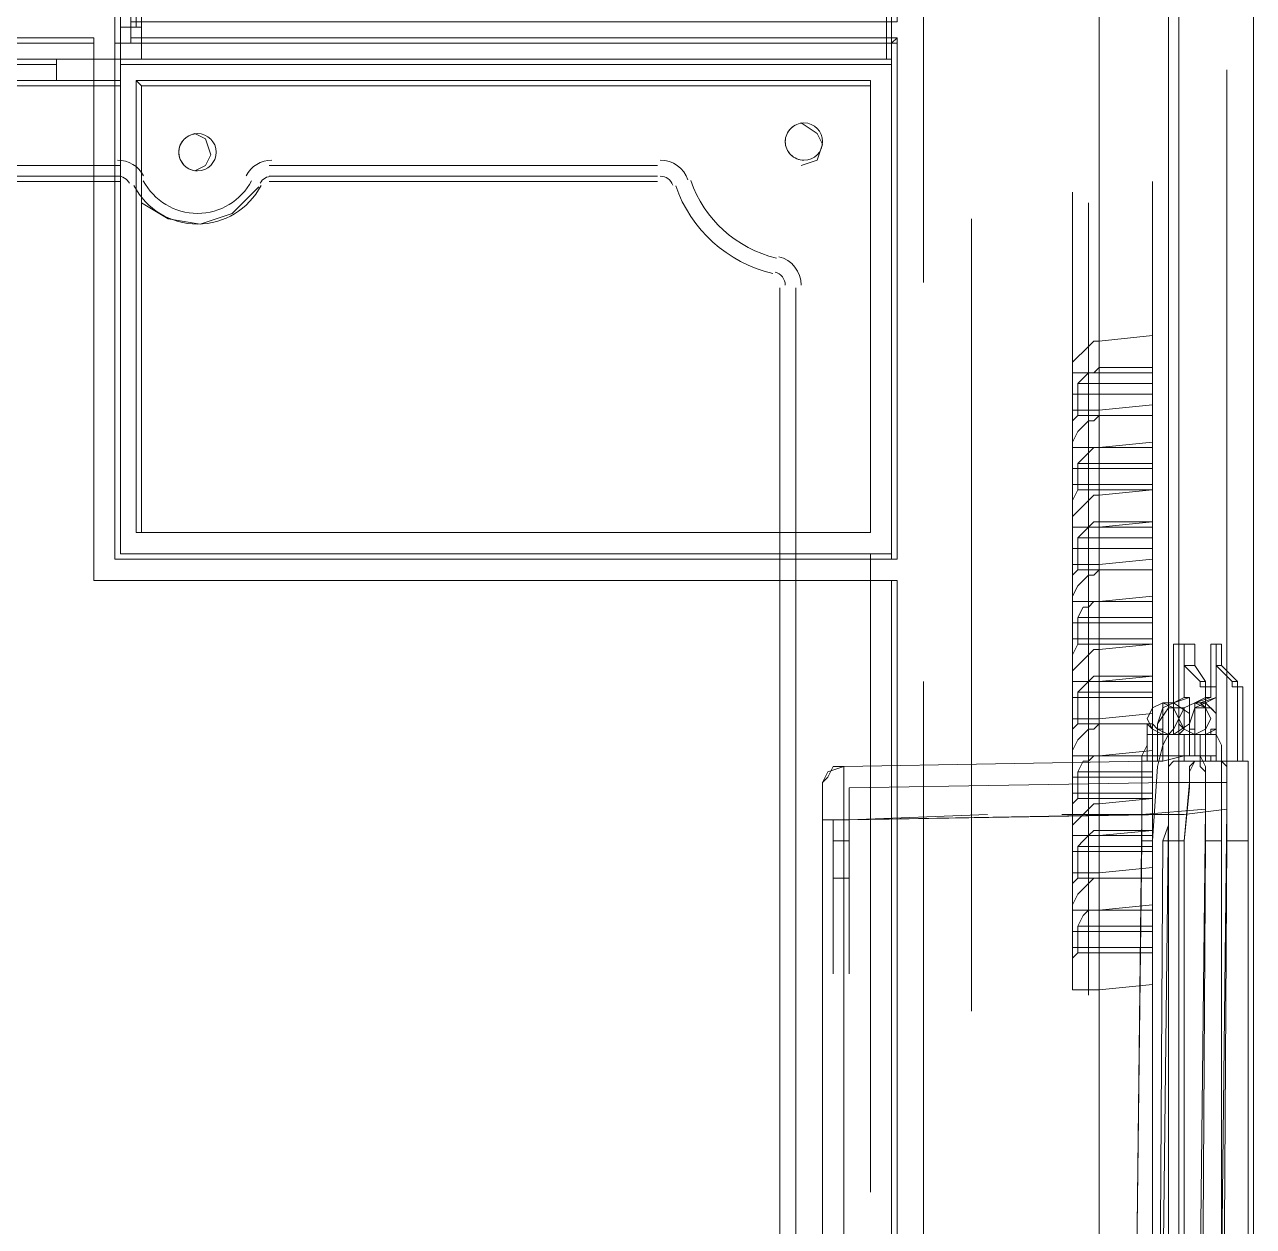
# Model space of a CAD drawing. Header units: millimetres. Extents: x -305 to 1353, y -289 to 1176.
# Drawn here: x 282.31 to 295.29, y 1099.91 to 1112.6 of the extents above; entities that cross this region are included whole.
import ezdxf

# ---------------------------------------------------------------- set-up
doc = ezdxf.new("R2010")
doc.units = ezdxf.units.MM
doc.header["$MEASUREMENT"] = 0
doc.layers.add('PDF_0', color=7, linetype='Continuous')

msp = doc.modelspace()

# ---------------------------------------------------------------- linework, layer by layer
at = {"layer": 'PDF_0', "lineweight": 18}
for points in [[(293.659, 1140.426), (293.659, 1087.638), (293.659, 1087.582), (291.525, 1087.582), (291.525, 1087.638), (291.525, 1089.154), (276.924, 1089.154), (276.924, 1087.694), (276.924, 1087.582), (276.362, 1087.582), (276.362, 1087.694), (276.362, 1093.141)], [(294.613, 1137.955), (294.557, 1137.898), (294.501, 1137.674), (294.501, 1137), (294.501, 1088.986), (294.557, 1088.368), (294.557, 1088.143), (294.613, 1088.087), (295.287, 1088.143), (295.287, 1089.323), (295.287, 1090.333), (295.287, 1090.502), (295.287, 1090.783), (295.287, 1090.895), (295.287, 1090.783), (295.287, 1090.502), (295.287, 1090.67), (295.287, 1090.783)], [(295.287, 1093.703), (295.287, 1137.562), (295.231, 1137.618)], [(294.501, 1137), (294.389, 1137), (294.389, 1088.986), (294.501, 1088.986)], [(283.269, 1115.829), (283.269, 1115.604), (283.269, 1112.684), (283.269, 1112.403), (283.269, 1111.112), (283.269, 1110.999), (283.269, 1110.943), (283.269, 1106.956), (290.289, 1106.956), (290.458, 1106.956), (291.468, 1106.956), (291.525, 1106.956)], [(283.438, 1112.628), (283.438, 1112.684), (283.438, 1112.403), (283.438, 1112.459)], [(276.98, 1112.403), (283.045, 1112.403), (283.045, 1112.459)], [(291.525, 1106.731), (291.468, 1106.731), (290.458, 1106.731), (290.289, 1106.731), (283.045, 1106.731), (283.045, 1110.943), (283.045, 1110.999), (283.045, 1111.112), (283.045, 1112.403)], [(283.438, 1112.403), (283.269, 1112.403), (291.468, 1112.403), (291.525, 1112.459)], [(291.468, 1106.956), (291.468, 1112.403)], [(283.269, 1111.112), (283.269, 1111.112)], [(283.269, 1111.112), (283.269, 1111.112)], [(279.17, 1110.999), (283.045, 1110.999)], [(283.269, 1110.999), (283.269, 1110.999)], [(284.898, 1110.999), (288.997, 1110.999)], [(283.045, 1110.943), (279.17, 1110.943)], [(283.269, 1110.943), (283.269, 1110.943)], [(288.997, 1110.943), (284.898, 1110.943)], [(290.289, 1106.956), (290.289, 1109.82), (290.289, 1106.956)], [(293.659, 1108.528), (294.22, 1108.584), (294.22, 1108.135), (293.659, 1108.135)], [(294.22, 1108.472), (293.659, 1108.472)], [(293.659, 1107.742), (294.22, 1107.742), (294.22, 1107.349), (293.659, 1107.293)], [(294.22, 1107.686), (293.659, 1107.686)], [(293.659, 1106.9), (294.22, 1106.956), (294.22, 1106.507), (293.659, 1106.507)], [(294.22, 1106.844), (293.659, 1106.844)], [(291.468, 1089.435), (291.468, 1106.731)], [(293.659, 1106.114), (294.22, 1106.114), (294.22, 1105.72), (293.659, 1105.664)], [(294.22, 1106.057), (293.659, 1106.057)], [(294.557, 1099.88), (294.557, 1103.98), (294.613, 1104.541), (294.613, 1104.71), (294.669, 1104.822), (294.782, 1104.822), (294.782, 1105.608), (294.894, 1105.608), (294.894, 1104.822), (294.894, 1105.608), (294.782, 1105.608)], [(294.782, 1105.608), (294.782, 1105.608)], [(295.119, 1105.608), (295.119, 1105.608)], [(295.119, 1105.608), (295.175, 1105.608), (295.175, 1104.822), (295.175, 1105.608), (295.119, 1105.608), (295.119, 1104.822), (295.175, 1104.822), (295.231, 1104.822)], [(293.659, 1105.271), (294.22, 1105.327), (294.22, 1104.934), (293.659, 1104.878)], [(294.22, 1105.215), (293.659, 1105.215)], [(295.231, 1103.98), (295.231, 1104.597), (295.231, 1104.766), (295.231, 1104.822), (295.231, 1104.766), (295.231, 1104.597), (295.231, 1103.98), (295.231, 1098.757), (295.231, 1094.657), (295.231, 1094.04), (295.231, 1093.871), (295.231, 1093.815), (294.669, 1093.815), (294.613, 1093.871), (294.613, 1094.04), (294.557, 1094.657), (294.557, 1099.88), (294.557, 1103.98), (294.613, 1104.597), (294.613, 1104.766), (294.669, 1104.822)], [(294.782, 1104.822), (294.894, 1104.822), (295.119, 1104.822)], [(294.95, 1094.657), (295.006, 1103.98), (295.006, 1104.148), (295.006, 1104.317), (295.006, 1104.429), (295.006, 1104.597), (295.006, 1104.71), (295.006, 1104.766), (294.95, 1104.822), (295.006, 1104.766), (295.006, 1104.71), (295.006, 1104.597), (295.006, 1104.429), (295.006, 1104.317), (295.006, 1104.148), (295.006, 1103.98), (295.231, 1103.98), (295.231, 1098.757)], [(294.613, 1104.597), (295.006, 1104.597), (295.006, 1104.541), (295.006, 1104.485), (295.006, 1104.429), (295.006, 1104.373), (295.006, 1104.317), (294.894, 1094.321)], [(293.659, 1104.485), (294.22, 1104.485), (294.22, 1104.092), (293.659, 1104.036)], [(294.22, 1104.429), (293.659, 1104.429)], [(293.659, 1103.643), (294.22, 1103.699), (294.22, 1103.306), (293.659, 1103.25)], [(294.22, 1103.586), (293.659, 1103.586)], [(293.659, 1102.856), (294.22, 1102.856), (294.22, 1102.463), (293.659, 1102.407)], [(294.22, 1102.8), (293.659, 1102.8)]]:
    msp.add_lwpolyline(points, dxfattribs=at)
for points in [[(283.438, 1112.459), (283.438, 1112.628), (291.525, 1112.628), (291.525, 1115.66), (283.438, 1115.66), (283.438, 1115.829), (291.525, 1115.829), (291.525, 1138.685), (283.269, 1138.685), (283.269, 1106.956), (291.525, 1106.956), (291.525, 1112.459)], [(276.924, 1089.379), (291.525, 1089.379), (291.525, 1106.731), (283.045, 1106.731), (283.045, 1112.459), (276.924, 1112.459)], [(283.045, 1111.112), (279.17, 1111.112)], [(288.997, 1111.112), (284.898, 1111.112)], [(290.458, 1106.956), (290.458, 1109.82)], [(290.289, 1091.737), (290.289, 1106.731)], [(290.458, 1091.737), (290.458, 1106.731)], [(295.006, 1104.317), (294.557, 1104.26)]]:
    msp.add_lwpolyline(points, close=True, dxfattribs=at)
at = {"layer": 'PDF_0', "lineweight": 0}
for points in [[(291.805, 1118.243), (291.805, 1109.876)], [(294.22, 1116.446), (294.22, 1116.503), (293.659, 1116.503), (293.659, 1109.258)], [(277.036, 1115.997), (277.036, 1112.235), (283.326, 1112.235), (283.326, 1115.997), (277.036, 1115.997), (276.98, 1116.053), (276.98, 1112.235), (277.036, 1112.179), (277.036, 1102.913)], [(283.55, 1115.66), (283.55, 1116.053), (283.55, 1115.997), (283.55, 1112.235), (291.412, 1112.235), (291.468, 1112.235), (291.468, 1107.012), (291.468, 1112.179), (283.326, 1112.179), (283.326, 1107.012), (290.289, 1107.012), (290.458, 1107.012), (291.244, 1107.012), (291.244, 1100.442)], [(291.468, 1116.053), (283.326, 1116.053), (283.326, 1115.66), (283.55, 1115.66), (283.494, 1115.66), (283.326, 1115.66), (283.326, 1112.572), (283.55, 1112.572), (283.494, 1112.572), (283.326, 1112.572), (283.326, 1112.235)], [(291.412, 1115.997), (291.468, 1116.053), (291.468, 1112.235), (291.468, 1112.179)], [(291.412, 1112.235), (291.412, 1115.997), (283.55, 1115.997)], [(283.494, 1115.66), (283.494, 1112.572)], [(283.326, 1112.01), (283.326, 1112.235), (283.55, 1112.235), (283.55, 1112.572)], [(283.326, 1112.572), (283.326, 1112.572)], [(277.036, 1112.179), (282.652, 1112.179)], [(283.326, 1112.179), (283.326, 1112.235), (282.652, 1112.235), (282.652, 1112.01), (283.326, 1112.01), (283.326, 1111.954)], [(283.326, 1112.235), (283.326, 1112.235)], [(283.55, 1112.235), (283.55, 1112.235)], [(295.006, 1103.755), (295.006, 1112.122)], [(283.326, 1110.999), (283.326, 1111.112), (283.269, 1111.112), (283.045, 1111.112), (283.269, 1111.112), (283.326, 1111.112), (283.326, 1111.954), (277.204, 1111.954), (277.204, 1112.01), (282.652, 1112.01)], [(283.494, 1112.01), (283.494, 1107.237), (291.244, 1107.237), (291.244, 1112.01), (291.244, 1111.954), (283.55, 1111.954), (283.55, 1110.999), (283.55, 1110.943), (283.55, 1110.718), (283.831, 1110.55), (284.168, 1110.494), (284.505, 1110.606), (284.786, 1110.887), (284.505, 1110.606), (284.168, 1110.494), (283.831, 1110.55), (283.55, 1110.718), (283.55, 1107.237)], [(283.55, 1111.954), (283.494, 1112.01), (291.244, 1112.01)], [(291.244, 1111.954), (291.244, 1107.237), (290.458, 1107.237), (290.289, 1107.237), (283.55, 1107.237), (283.494, 1107.237)], [(290.514, 1111.112), (290.682, 1111.168), (290.738, 1111.336), (290.682, 1111.448), (290.514, 1111.561)], [(290.514, 1111.561), (290.514, 1111.561)], [(284.112, 1111.055), (284.224, 1111.112), (284.28, 1111.224), (284.224, 1111.392), (284.112, 1111.448)], [(284.112, 1111.448), (284.112, 1111.448)], [(290.514, 1111.112), (290.514, 1111.112)], [(291.244, 1100.273), (291.244, 1106.731), (291.468, 1106.731), (291.468, 1100.161), (291.468, 1106.731), (291.244, 1106.731), (291.244, 1107.012), (291.468, 1107.012), (283.326, 1107.012), (283.326, 1110.943), (283.326, 1110.999), (283.269, 1110.999), (283.045, 1110.999)], [(283.55, 1110.943), (283.55, 1110.999)], [(284.112, 1111.055), (284.112, 1111.055)], [(283.326, 1110.943), (283.269, 1110.943), (283.045, 1110.943)], [(293.378, 1110.831), (293.378, 1102.463)], [(294.22, 1102.576), (294.22, 1110.943)], [(283.55, 1110.718), (283.55, 1110.718)], [(293.546, 1110.718), (293.546, 1102.351)], [(292.311, 1110.55), (292.311, 1102.183)], [(294.22, 1108.921), (293.378, 1108.921), (293.378, 1109.034), (293.434, 1109.09), (293.49, 1109.146), (293.546, 1109.202), (293.602, 1109.258), (293.659, 1109.258), (294.22, 1109.315), (294.22, 1108.921), (294.22, 1108.697), (294.22, 1108.584)], [(293.378, 1108.921), (293.378, 1108.697)], [(293.434, 1108.472), (293.434, 1108.809), (293.49, 1108.865), (293.546, 1108.921), (293.602, 1108.921), (293.659, 1108.978)], [(294.22, 1108.472), (293.659, 1108.472), (293.659, 1108.978), (294.22, 1108.978)], [(294.22, 1108.809), (293.434, 1108.809)], [(294.22, 1108.697), (293.378, 1108.697), (293.378, 1108.641), (293.378, 1108.528), (293.659, 1108.528)], [(294.22, 1108.191), (293.659, 1108.135), (293.378, 1108.135), (293.378, 1108.248), (293.378, 1108.304), (293.378, 1108.416), (293.434, 1108.472), (293.659, 1108.472), (293.602, 1108.416), (293.546, 1108.416), (293.49, 1108.36), (293.434, 1108.304), (293.378, 1108.191), (293.378, 1108.135), (294.22, 1108.135), (294.22, 1107.911), (293.378, 1107.911), (293.378, 1108.135)], [(293.659, 1107.63), (293.659, 1108.135), (293.602, 1108.135), (293.546, 1108.079), (293.49, 1108.023), (293.434, 1107.967), (294.22, 1107.967)], [(294.22, 1108.135), (294.22, 1108.135)], [(293.434, 1107.686), (293.434, 1107.967)], [(293.378, 1107.911), (293.378, 1107.798), (293.378, 1107.742), (293.659, 1107.742)], [(294.22, 1107.911), (294.22, 1107.742)], [(293.659, 1107.686), (293.434, 1107.686), (293.378, 1107.574), (293.378, 1107.517), (293.378, 1107.405), (293.378, 1107.293), (293.659, 1107.293)], [(294.22, 1107.293), (293.378, 1107.293), (293.378, 1107.405), (293.434, 1107.461), (293.49, 1107.517), (293.546, 1107.574), (293.602, 1107.63), (293.659, 1107.63), (294.22, 1107.686)], [(293.434, 1107.181), (293.49, 1107.237), (293.546, 1107.293), (293.602, 1107.349), (293.659, 1107.349), (293.659, 1106.844), (293.434, 1106.844)], [(293.659, 1107.349), (294.22, 1107.349), (294.22, 1107.293), (294.22, 1107.068), (294.22, 1106.956)], [(290.289, 1107.237), (290.289, 1107.237)], [(290.458, 1107.237), (290.458, 1107.237)], [(291.244, 1107.237), (291.244, 1107.237)], [(293.378, 1107.293), (293.378, 1107.068)], [(293.378, 1106.507), (293.378, 1106.619), (293.378, 1106.675), (293.378, 1106.787), (293.434, 1106.844), (293.434, 1107.181), (294.22, 1107.181)], [(293.659, 1106.9), (293.378, 1106.9), (293.378, 1107.012), (293.378, 1107.068), (294.22, 1107.068)], [(283.326, 1107.012), (283.326, 1107.012)], [(290.289, 1107.012), (290.289, 1107.012)], [(290.458, 1107.012), (290.458, 1107.012)], [(291.468, 1107.012), (291.468, 1107.012)], [(294.22, 1106.844), (293.659, 1106.844), (293.602, 1106.787), (293.546, 1106.787), (293.49, 1106.731), (293.434, 1106.675), (293.378, 1106.563), (293.378, 1106.507), (294.22, 1106.507), (294.22, 1106.282), (294.22, 1106.114)], [(291.244, 1106.731), (291.244, 1106.731)], [(291.468, 1106.731), (291.468, 1106.731)], [(294.22, 1106.563), (293.659, 1106.507), (293.602, 1106.507), (293.546, 1106.45), (293.49, 1106.45), (293.434, 1106.338)], [(294.22, 1106.057), (293.659, 1106.001), (293.659, 1106.507), (293.378, 1106.507), (293.378, 1106.282), (294.22, 1106.282)], [(294.22, 1106.507), (294.22, 1106.507)], [(293.378, 1106.282), (293.378, 1106.17), (293.378, 1106.114), (293.659, 1106.114)], [(294.22, 1106.338), (293.434, 1106.338), (293.434, 1106.057), (293.659, 1106.057)], [(293.659, 1105.664), (293.378, 1105.664), (293.378, 1105.777), (293.378, 1105.889), (293.378, 1105.945), (293.434, 1106.057)], [(294.332, 1104.878), (294.22, 1104.878), (294.501, 1104.878), (294.501, 1105.215), (294.557, 1105.159), (294.669, 1105.103), (294.782, 1105.159), (294.838, 1105.271), (294.782, 1105.384), (294.669, 1105.44), (294.838, 1105.496), (294.838, 1106.057)], [(294.669, 1106.057), (294.557, 1106.057), (294.501, 1106.057), (294.445, 1106.057), (294.445, 1105.44), (294.445, 1105.103), (294.389, 1105.103), (294.332, 1104.99), (294.276, 1104.766), (294.22, 1103.98), (294.22, 1098.757), (294.22, 1094.657), (294.276, 1093.871), (294.332, 1093.647), (294.389, 1093.534), (294.894, 1093.534), (294.95, 1093.647), (294.95, 1093.871), (294.95, 1094.657), (294.95, 1099.88), (294.95, 1103.98)], [(294.613, 1105.496), (294.445, 1105.44), (294.557, 1105.496), (294.557, 1106.057), (294.557, 1105.496), (294.613, 1105.496), (294.613, 1105.327), (294.613, 1105.215), (294.613, 1105.103), (294.782, 1105.103), (294.894, 1105.159), (294.894, 1105.327), (294.838, 1105.384), (294.782, 1105.384), (294.725, 1105.44)], [(294.501, 1106.057), (294.557, 1106.057)], [(294.782, 1105.608), (294.725, 1105.608), (294.782, 1105.608), (294.782, 1105.664), (294.669, 1105.833), (294.669, 1106.057), (294.557, 1106.057), (294.557, 1105.833), (294.669, 1105.833)], [(294.894, 1104.878), (294.613, 1104.878), (294.613, 1105.215), (294.613, 1105.159), (294.669, 1105.159), (294.669, 1105.103), (294.725, 1105.103), (294.782, 1105.103), (294.838, 1105.103), (294.838, 1105.159), (294.894, 1105.159), (294.894, 1105.103), (294.782, 1105.103), (294.782, 1105.384), (294.669, 1105.384), (294.613, 1105.215), (294.669, 1105.384), (294.782, 1105.44), (294.725, 1105.44), (294.894, 1105.496), (294.894, 1106.057), (294.95, 1106.057), (294.95, 1105.833), (295.119, 1105.664), (295.119, 1105.608), (295.062, 1105.608), (295.062, 1105.664), (295.119, 1105.664)], [(294.894, 1105.496), (294.782, 1105.44), (294.894, 1105.327), (294.894, 1105.496), (294.894, 1106.057)], [(294.838, 1106.057), (294.838, 1106.057)], [(294.894, 1105.833), (294.894, 1106.057), (294.95, 1106.057)], [(293.659, 1106.001), (293.602, 1106.001), (293.546, 1105.945), (293.49, 1105.889), (293.434, 1105.833), (293.378, 1105.777), (293.378, 1105.664), (294.22, 1105.664)], [(294.725, 1105.608), (294.725, 1105.664), (294.557, 1105.833)], [(295.062, 1105.664), (294.894, 1105.833), (294.95, 1105.833)], [(291.805, 1105.664), (291.805, 1097.297)], [(293.659, 1104.485), (293.378, 1104.485), (293.378, 1104.541), (293.378, 1104.653), (293.378, 1104.878), (293.378, 1104.99), (293.378, 1105.047), (293.378, 1105.159), (293.434, 1105.215), (293.659, 1105.215), (293.659, 1105.72), (293.602, 1105.72), (293.546, 1105.664), (293.49, 1105.608), (293.434, 1105.552), (293.434, 1105.215)], [(293.378, 1105.664), (293.378, 1105.496)], [(294.22, 1105.327), (294.22, 1105.496), (294.22, 1105.664), (294.22, 1105.72), (293.659, 1105.72)], [(294.725, 1105.664), (294.782, 1105.664)], [(294.22, 1105.552), (293.434, 1105.552)], [(295.119, 1105.608), (295.062, 1105.608)], [(290.963, 1094.377), (290.963, 1104.204), (290.794, 1104.204), (290.738, 1104.204), (290.738, 1104.597), (290.794, 1104.71), (290.963, 1104.766), (294.164, 1104.822), (294.164, 1105.215), (294.22, 1105.159), (294.332, 1105.103), (294.22, 1105.159), (294.164, 1105.271), (294.22, 1105.384), (294.332, 1105.44), (294.332, 1105.384), (294.332, 1105.103), (294.332, 1104.822), (294.557, 1104.878), (294.557, 1105.103)], [(293.659, 1105.271), (293.378, 1105.271), (293.378, 1105.384), (293.378, 1105.496), (294.22, 1105.496)], [(294.22, 1104.822), (294.22, 1105.215), (294.276, 1105.159), (294.389, 1105.103), (294.445, 1105.159), (294.501, 1105.271), (294.445, 1105.384), (294.332, 1105.44), (294.445, 1105.44), (294.613, 1105.327)], [(294.332, 1105.103), (294.445, 1105.103), (294.445, 1105.384), (294.389, 1105.384), (294.276, 1105.215), (294.276, 1105.159), (294.332, 1105.159), (294.332, 1105.103), (294.389, 1105.103), (294.445, 1105.103), (294.501, 1105.103), (294.557, 1105.159), (294.557, 1105.215), (294.557, 1105.271), (294.557, 1105.327), (294.557, 1105.384), (294.501, 1105.384), (294.445, 1105.384), (294.445, 1105.44), (294.332, 1105.384), (294.276, 1105.215)], [(294.332, 1105.44), (294.332, 1105.44)], [(294.725, 1105.103), (294.669, 1105.103), (294.557, 1105.159), (294.501, 1105.271), (294.557, 1105.384), (294.669, 1105.44), (294.782, 1105.496)], [(294.669, 1105.44), (294.669, 1105.44)], [(294.669, 1105.103), (294.669, 1105.384), (294.669, 1105.44), (294.782, 1105.44)], [(294.838, 1105.496), (294.782, 1105.496), (294.782, 1105.103)], [(294.164, 1105.215), (294.22, 1105.215), (293.659, 1105.215), (293.602, 1105.159), (293.546, 1105.159), (293.49, 1105.103), (293.434, 1105.047), (293.378, 1104.934), (293.378, 1104.878)], [(294.557, 1104.822), (294.557, 1104.878), (294.501, 1104.878), (294.501, 1104.822), (294.501, 1105.215), (294.557, 1105.159), (294.669, 1105.103), (294.669, 1104.878), (294.613, 1104.878), (294.613, 1105.215), (294.445, 1105.103), (294.613, 1105.103)], [(294.501, 1105.215), (294.501, 1105.215)], [(294.613, 1105.215), (294.613, 1105.215)], [(294.22, 1103.98), (294.276, 1104.766), (294.332, 1104.99), (294.389, 1105.103), (294.164, 1105.103), (294.164, 1105.047), (294.164, 1104.99), (294.108, 1104.878), (294.108, 1104.766), (294.108, 1104.597), (294.108, 1104.429), (294.108, 1104.204), (294.108, 1103.98), (294.108, 1104.204), (294.108, 1104.429), (294.108, 1104.597), (294.108, 1104.766), (294.108, 1104.878), (294.164, 1104.99), (294.164, 1105.047), (294.164, 1105.103)], [(294.22, 1105.103), (294.22, 1104.822), (294.164, 1104.822)], [(294.725, 1094.657), (294.782, 1103.98), (294.782, 1104.204), (294.782, 1104.429), (294.782, 1104.597), (294.782, 1104.766), (294.725, 1104.878), (294.725, 1104.99), (294.725, 1105.047), (294.725, 1105.103), (294.725, 1105.047), (294.725, 1104.99), (294.725, 1104.878), (294.782, 1104.766), (294.782, 1104.597), (294.782, 1104.429), (294.782, 1104.204), (294.782, 1103.98), (294.95, 1103.98), (294.95, 1104.766), (294.95, 1104.99), (294.894, 1105.103), (294.95, 1104.99), (294.95, 1104.766), (294.95, 1103.98), (294.95, 1099.88)], [(294.894, 1105.103), (294.894, 1105.103)], [(294.838, 1104.878), (294.557, 1104.878), (294.332, 1104.878), (294.332, 1104.822), (294.22, 1104.822), (294.22, 1104.878), (294.22, 1104.653), (293.378, 1104.653)], [(293.995, 1094.321), (294.108, 1104.26), (294.782, 1104.317), (294.782, 1104.429), (294.782, 1104.485), (294.782, 1104.597), (294.782, 1104.71), (294.725, 1104.766), (294.725, 1104.822), (294.725, 1104.878), (294.669, 1104.878)], [(294.557, 1104.878), (294.557, 1104.878)], [(294.557, 1104.878), (294.557, 1104.878)], [(294.557, 1104.878), (294.557, 1104.878)], [(294.613, 1104.878), (294.613, 1104.878)], [(294.894, 1104.822), (294.894, 1104.878), (294.838, 1104.878), (294.838, 1104.822)], [(290.963, 1104.766), (290.963, 1104.71), (290.963, 1104.597), (290.963, 1104.204), (290.794, 1104.204), (290.738, 1104.204), (290.738, 1094.377)], [(290.738, 1104.597), (290.794, 1104.653), (290.851, 1104.766), (290.963, 1104.766), (290.851, 1104.766)], [(294.22, 1104.822), (294.22, 1104.822)], [(294.22, 1104.822), (294.22, 1104.822)], [(294.22, 1104.822), (294.22, 1104.822)], [(294.669, 1104.822), (294.445, 1104.822), (294.389, 1104.766), (294.389, 1104.71), (294.389, 1104.597), (294.389, 1104.429), (294.389, 1104.317), (294.389, 1104.148), (294.332, 1103.98), (294.276, 1094.657)], [(294.445, 1104.822), (294.389, 1104.766), (294.389, 1104.71), (294.389, 1104.597), (294.389, 1104.429), (294.389, 1104.317), (294.389, 1104.148), (294.332, 1103.98), (294.557, 1103.98)], [(294.332, 1104.822), (294.332, 1104.822)], [(294.332, 1104.822), (294.332, 1104.822)], [(294.332, 1104.822), (294.332, 1104.822)], [(294.669, 1104.822), (294.669, 1104.822)], [(294.22, 1104.71), (293.434, 1104.71)], [(294.22, 1104.653), (294.22, 1104.485)], [(294.276, 1094.321), (294.389, 1104.26), (294.389, 1104.317), (294.389, 1104.429), (294.389, 1104.485), (294.389, 1104.541), (294.389, 1104.597), (294.613, 1104.597)], [(291.019, 1104.541), (291.019, 1104.204), (290.851, 1104.204), (290.851, 1102.576)], [(293.659, 1104.429), (293.434, 1104.429)], [(291.019, 1104.204), (294.389, 1104.26), (291.019, 1104.204), (291.019, 1102.576)], [(291.019, 1104.204), (291.019, 1104.204)], [(294.669, 1093.759), (294.669, 1093.647), (294.669, 1093.422), (294.669, 1093.254), (294.613, 1093.141), (294.669, 1093.141), (294.669, 1093.254), (294.669, 1093.422), (294.669, 1093.647), (294.669, 1093.759), (294.613, 1093.759), (294.613, 1093.703), (294.613, 1093.759), (294.669, 1093.815), (294.669, 1093.927), (294.669, 1093.984), (294.669, 1094.096), (294.669, 1094.208), (294.669, 1094.321), (294.782, 1104.317), (294.108, 1104.26)], [(293.659, 1103.586), (294.22, 1103.586), (293.659, 1103.586), (293.659, 1104.092), (293.602, 1104.092), (293.546, 1104.036), (293.49, 1103.98), (293.434, 1103.923), (293.434, 1103.586)], [(294.22, 1103.699), (294.22, 1103.867), (294.22, 1104.036), (294.22, 1104.092), (293.659, 1104.092)], [(291.019, 1103.98), (290.851, 1103.98)], [(293.659, 1104.036), (293.378, 1104.036), (293.378, 1103.867), (293.378, 1103.755), (293.378, 1103.643), (293.659, 1103.643)], [(294.22, 1104.036), (293.378, 1104.036)], [(293.995, 1094.657), (294.108, 1103.98), (294.22, 1103.98), (294.22, 1098.757)], [(294.22, 1103.867), (293.378, 1103.867)], [(294.22, 1103.923), (293.434, 1103.923)], [(291.019, 1103.586), (290.851, 1103.586)], [(293.434, 1102.8), (293.434, 1103.081), (293.49, 1103.193), (293.546, 1103.25), (293.602, 1103.25), (293.659, 1103.25), (293.378, 1103.25), (293.378, 1103.362), (293.378, 1103.418), (293.378, 1103.53), (293.434, 1103.586), (293.659, 1103.586), (293.602, 1103.586), (293.546, 1103.53), (293.49, 1103.474), (293.434, 1103.418), (293.378, 1103.306), (293.378, 1103.25), (294.22, 1103.25)], [(294.22, 1102.856), (294.22, 1103.025), (294.22, 1103.25), (294.22, 1103.306), (293.659, 1103.25), (293.659, 1096.061), (293.602, 1096.061), (293.546, 1096.005), (293.49, 1095.949), (293.434, 1095.893), (293.378, 1095.781), (293.378, 1095.724)], [(293.378, 1103.25), (293.378, 1103.025)], [(294.22, 1103.081), (293.434, 1103.081)], [(293.659, 1102.856), (293.378, 1102.856), (293.378, 1102.913), (293.378, 1103.025), (294.22, 1103.025)], [(293.659, 1102.407), (293.378, 1102.407), (293.378, 1102.519), (293.378, 1102.632), (293.378, 1102.744), (293.434, 1102.8), (293.659, 1102.8)]]:
    msp.add_lwpolyline(points, dxfattribs=at)
for points in [[(291.525, 1112.403), (291.468, 1112.403)], [(290.289, 1106.731), (290.289, 1106.956)], [(290.458, 1106.731), (290.458, 1106.956)], [(291.525, 1106.956), (291.468, 1106.956)], [(291.468, 1106.731), (291.525, 1106.731)], [(294.894, 1106.057), (294.838, 1106.057)], [(294.445, 1105.44), (294.332, 1105.44)], [(294.276, 1104.822), (294.276, 1105.215)], [(293.378, 1104.878), (293.659, 1104.878), (294.22, 1104.934), (294.22, 1104.878)], [(293.378, 1104.036), (293.378, 1104.148), (293.378, 1104.26), (293.378, 1104.373), (293.434, 1104.429), (293.434, 1104.71), (293.49, 1104.822), (293.546, 1104.822), (293.602, 1104.878), (293.659, 1104.878), (293.659, 1104.373), (293.602, 1104.373), (293.546, 1104.317), (293.49, 1104.26), (293.434, 1104.204), (293.378, 1104.148)], [(294.613, 1104.878), (294.557, 1104.878), (294.613, 1104.878), (294.669, 1104.878)], [(294.108, 1104.26), (290.963, 1104.204), (290.963, 1104.597), (290.963, 1104.766), (294.164, 1104.822), (294.108, 1104.822), (294.108, 1104.766), (294.108, 1104.653), (294.108, 1104.597), (294.108, 1104.485), (294.108, 1104.373)], [(294.389, 1104.597), (291.019, 1104.541)], [(293.659, 1104.373), (294.22, 1104.429)], [(292.479, 1104.26), (291.019, 1104.204)], [(294.557, 1104.26), (293.265, 1104.26)]]:
    msp.add_lwpolyline(points, close=True, dxfattribs=at)
at = {"layer": 'PDF_0', "lineweight": 18}
for points in [[(290.542, 1111.561, 0.414214), (290.345, 1111.364, 0.414214), (290.542, 1111.168)], [(284.14, 1111.448, 0.414214), (283.943, 1111.252, 0.414214), (284.14, 1111.055)]]:
    msp.add_lwpolyline(points, format="xyb", dxfattribs=at)
for points in [[(283.571, 1111.003, 0.27849), (283.297, 1111.168, -0.27849)], [(284.926, 1111.168, 0.278533), (284.653, 1111.003, -0.278533)], [(289.318, 1110.959, 0.320151), (289.026, 1111.168, -0.320151)], [(283.422, 1110.924, 0.278639), (283.297, 1110.999, -0.278639)], [(283.568, 1110.951, 0.604033), (284.712, 1110.951, -0.604033)], [(284.926, 1110.999, 0.278639), (284.802, 1110.924, -0.278639)], [(289.158, 1110.905, 0.320086), (289.026, 1110.999, -0.320086)], [(289.347, 1110.953, 0.257079), (290.251, 1110.135, -0.257079)], [(283.469, 1110.899, 0.60408), (284.811, 1110.899, -0.60408)], [(289.188, 1110.898, 0.257094), (290.212, 1109.971, -0.257094)], [(290.514, 1109.848, 0.347692), (290.276, 1110.149, -0.347692)], [(290.345, 1109.848, 0.347527), (290.237, 1109.985, -0.347527)]]:
    msp.add_lwpolyline(points, format="xyb", close=True, dxfattribs=at)
for centre in [(290.542, 1111.364), (284.14, 1111.252)]:
    msp.add_circle(centre, 0.197, dxfattribs=at)

doc.saveas('drawing.dxf')
